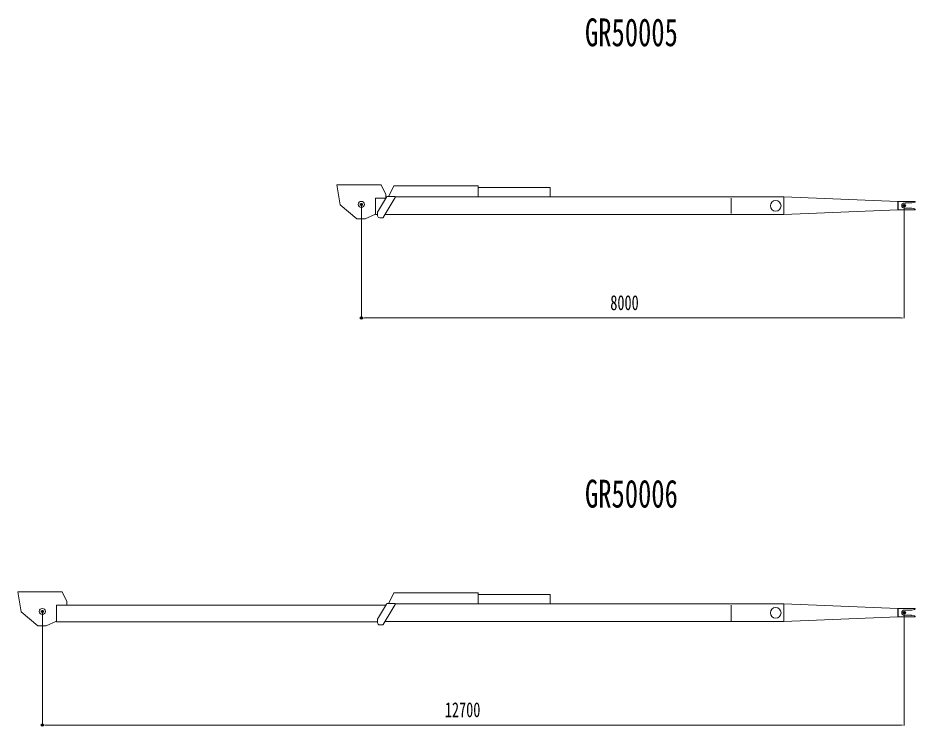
# Model space of a CAD drawing. Units: millimetres, scale not verified. Extents: x -34130 to 33905, y -21736 to 21716.
# Drawn here: x -34130 to -20912, y -10830 to -392 of the extents above; entities that cross this region are included whole.
import ezdxf
from ezdxf.enums import TextEntityAlignment as Align

# ---------------------------------------------------------------- set-up
doc = ezdxf.new("R2010")
doc.units = ezdxf.units.MM
doc.header["$LTSCALE"] = 60
doc.header["$PDMODE"] = 32
doc.header["$PDSIZE"] = 30
doc.layers.add('0-0_0', color=3, linetype='Continuous', lineweight=18)
doc.layers.add('0-1_DEFPOINTS', color=7, linetype='Continuous')
doc.styles.add('ＭＳ ゴシック', font='')
doc.styles.get('ＭＳ ゴシック').set_extended_font_data('MS Gothic')

# ---------------------------------------------------------------- blocks, each defined once
blk = doc.blocks.new('D12')
at = {"layer": '0-0_0', "color": 7}
for p, q in [((-1439.83, 17658.94), (-1439.83, 15982.1)), ((6560.16, 17641.24), (6560.16, 15982.1)), ((6510.16, 15986.6), (-1389.83, 15986.6))]:
    blk.add_line(p, q, dxfattribs=at)
for points in [[(-1389.83, 15994.93), (-1389.83, 15978.27), (-1439.83, 15986.6)], [(6510.16, 15994.93), (6510.16, 15978.27), (6560.16, 15986.6)]]:
    blk.add_solid(points, dxfattribs=at)
at = {"layer": '0-1_DEFPOINTS'}
for p in [(-1439.83, 17660.5), (6560.16, 17642.8), (-1439.83, 15986.6)]:
    blk.add_point(p, dxfattribs=at)
at = {"layer": '0-0_0', "color": 7, "style": 'ＭＳ ゴシック', "width": 0.7}
blk.add_text('8000', height=219.9, dxfattribs=at).set_placement((2227.66, 16036.6), align=Align.BOTTOM_LEFT)
blk = doc.blocks.new('D13')
at = {"layer": '0-0_0', "color": 7}
for p, q in [((-6139.83, 11658.94), (-6139.83, 9982.06)), ((6560.16, 11641.24), (6560.16, 9982.06)), ((6510.16, 9986.56), (-6089.83, 9986.56))]:
    blk.add_line(p, q, dxfattribs=at)
for points in [[(-6089.83, 9994.89), (-6089.83, 9978.23), (-6139.83, 9986.56)], [(6510.16, 9994.89), (6510.16, 9978.23), (6560.16, 9986.56)]]:
    blk.add_solid(points, dxfattribs=at)
at = {"layer": '0-1_DEFPOINTS'}
for p in [(-6139.83, 11660.5), (6560.16, 11642.8), (-6139.83, 9986.56)]:
    blk.add_point(p, dxfattribs=at)
at = {"layer": '0-0_0', "color": 7, "style": 'ＭＳ ゴシック', "width": 0.7}
blk.add_text('12700', height=219.9, dxfattribs=at).set_placement((-209.84, 10036.56), align=Align.BOTTOM_LEFT)

msp = doc.modelspace()

# ---------------------------------------------------------------- linework, layer by layer
at = {"layer": '0-0_0', "color": 2}
for p, q in [((-28780.26, -2851.22), (-29430.26, -2851.22)), ((-29430.26, -2851.22), (-29383.26, -3146.22)), ((-28710.26, -2994.22), (-28780.26, -2851.22)), ((-28665.26, -3020.92), (-28590.64, -2865.92)), ((-27350.27, -2865.92), (-28590.64, -2865.92)), ((-27350.27, -2865.92), (-27350.27, -3026.92)), ((-27350.27, -2891.32), (-26289.26, -2891.32)), ((-26289.26, -2891.32), (-26289.26, -3030.92)), ((-28830.26, -3252.92), (-28700.99, -3032.72)), ((-28747.37, -3332.92), (-28574.12, -3037.92)), ((-28710.28, -2994.22), (-28710.28, -3049.22)), ((-28700.26, -3030.92), (-28700.26, -3031.62)), ((-28699.75, -3030.92), (-28700.26, -3030.92)), ((-28683.75, -3022.92), (-28582.74, -3022.92)), ((-28665.26, -3020.92), (-28665.26, -3022.92)), ((-22845.28, -3030.92), (-28572.94, -3030.92)), ((-22845.28, -3030.92), (-21165.28, -3098.92)), ((-22845.28, -3030.92), (-22845.28, -3287.92)), ((-29383.26, -3146.22), (-29139.26, -3351.22)), ((-28710.64, -3049.22), (-28860.26, -3049.22)), ((-28860.26, -3049.22), (-28860.26, -3291.72)), ((-23623.23, -3049.02), (-23623.23, -3276.82)), ((-21165.28, -3101.92), (-21161.28, -3097.92)), ((-21165.28, -3218.92), (-21165.28, -3098.92)), ((-21161.28, -3219.92), (-21161.28, -3097.92)), ((-20912.26, -3097.92), (-21161.28, -3097.92)), ((-21070.28, -3121.22), (-21055.28, -3121.22)), ((-21050.29, -3119.92), (-21055.28, -3121.22)), ((-21050.28, -3119.92), (-20964.42, -3119.92)), ((-20918.55, -3110.22), (-20960.12, -3119.42)), ((-20912.26, -3102.42), (-20912.26, -3097.92)), ((-28860.26, -3285.22), (-29012.26, -3351.22)), ((-28830.26, -3291.72), (-28860.26, -3291.72)), ((-28830.26, -3252.92), (-28830.26, -3307.92)), ((-22845.28, -3287.92), (-28720.91, -3287.92)), ((-21165.28, -3218.92), (-22845.28, -3287.92)), ((-21161.28, -3219.92), (-21165.28, -3215.92)), ((-21161.28, -3219.92), (-20912.26, -3219.92)), ((-21070.28, -3196.62), (-21055.28, -3196.62)), ((-21050.28, -3197.92), (-21055.28, -3196.62)), ((-21050.28, -3197.92), (-20963.99, -3197.92)), ((-20918.55, -3207.52), (-20960.12, -3198.32)), ((-20912.26, -3219.92), (-20912.26, -3215.32)), ((-29012.26, -3351.22), (-29138.93, -3351.22)), ((-28756, -3337.92), (-28800.26, -3337.92)), ((-33480.26, -8851.22), (-34130.26, -8851.22)), ((-34130.26, -8851.22), (-34083.26, -9146.22)), ((-33410.26, -8994.22), (-33480.26, -8851.22)), ((-28665.26, -9020.92), (-28590.64, -8865.92)), ((-27350.27, -8865.92), (-28590.64, -8865.92)), ((-27350.27, -8865.92), (-27350.27, -9026.92)), ((-27350.27, -8891.32), (-26289.26, -8891.32)), ((-26289.26, -8891.32), (-26289.26, -9030.92)), ((-28710.64, -9049.22), (-33560.26, -9049.22)), ((-33560.26, -9049.22), (-33560.26, -9291.72)), ((-33410.26, -8994.22), (-33410.26, -9049.22)), ((-28830.26, -9252.92), (-28700.99, -9032.72)), ((-28747.38, -9332.92), (-28574.12, -9037.92)), ((-28700.26, -9030.92), (-28700.26, -9031.62)), ((-28699.75, -9030.92), (-28700.26, -9030.92)), ((-28683.75, -9022.92), (-28582.74, -9022.92)), ((-28665.26, -9020.92), (-28665.26, -9022.92)), ((-22845.28, -9030.92), (-28572.94, -9030.92)), ((-23623.23, -9049.02), (-23623.23, -9276.82)), ((-22845.28, -9030.92), (-21165.28, -9098.92)), ((-22845.28, -9030.92), (-22845.28, -9287.92)), ((-21165.28, -9101.92), (-21161.28, -9097.92)), ((-21165.28, -9218.92), (-21165.28, -9098.92)), ((-21161.28, -9219.92), (-21161.28, -9097.92)), ((-20912.26, -9097.92), (-21161.28, -9097.92)), ((-21050.28, -9119.92), (-21055.28, -9121.22)), ((-21050.28, -9119.92), (-20964.42, -9119.92)), ((-20918.55, -9110.22), (-20960.12, -9119.42)), ((-20912.26, -9102.42), (-20912.26, -9097.92)), ((-34083.26, -9146.22), (-33839.26, -9351.22)), ((-21165.28, -9218.92), (-22845.28, -9287.92)), ((-21161.28, -9219.92), (-21165.28, -9215.92)), ((-21161.28, -9219.92), (-20912.26, -9219.92)), ((-21070.28, -9121.22), (-21055.28, -9121.22)), ((-21070.28, -9196.62), (-21055.28, -9196.62)), ((-21050.28, -9197.92), (-21055.28, -9196.62)), ((-21050.28, -9197.92), (-20963.99, -9197.92)), ((-20918.55, -9207.52), (-20960.12, -9198.32)), ((-20912.26, -9219.92), (-20912.26, -9215.32)), ((-33712.26, -9351.22), (-33838.93, -9351.22)), ((-33560.26, -9285.22), (-33712.26, -9351.22)), ((-28830.26, -9291.72), (-33560.26, -9291.72)), ((-28830.26, -9252.92), (-28830.26, -9307.92)), ((-28756, -9337.92), (-28800.26, -9337.92)), ((-22845.28, -9287.92), (-28720.91, -9287.92))]:
    msp.add_line(p, q, dxfattribs=at)
for centre, radius in [((-29070.26, -3141.22), 45), ((-22965.28, -3161.42), 78.1), ((-33770.26, -9141.22), 45), ((-22965.28, -9161.42), 78.1)]:
    msp.add_circle(centre, radius, dxfattribs=at)
for centre, radius, start, end in [((-28683.75, -3042.92), 20, 90, 149.574), ((-28582.74, -3032.92), 10, 329.5742, 90), ((-21070.28, -3158.92), 37.7, 90, 270), ((-20964.42, -3099.92), 20, 270, 282.4155), ((-20920.26, -3102.42), 8, 282.4155, 359.99999), ((-20964.42, -3217.92), 20, 77.5845, 90), ((-20920.26, -3215.32), 8, 360, 77.5845), ((-28800.26, -3307.92), 30, 180, 270), ((-28756, -3327.92), 10, 270, 329.5742), ((-28683.75, -9042.92), 20, 90, 149.574), ((-28582.74, -9032.92), 10, 329.5742, 90), ((-20964.42, -9099.92), 20, 270, 282.4155), ((-20920.26, -9102.42), 8, 282.4155, 359.99999), ((-21070.28, -9158.92), 37.7, 90, 270), ((-20964.42, -9217.92), 20, 77.5845, 90), ((-20920.26, -9215.32), 8, 360, 77.5845), ((-28800.26, -9307.92), 30, 180, 270), ((-28756, -9327.92), 10, 270, 329.5742)]:
    msp.add_arc(centre, radius, start, end, dxfattribs=at)
at = {"layer": '0-0_0', "color": 1}
for p in [(-29070.26, -3141.22), (-21070.29, -3158.92), (-33770.26, -9141.22), (-21070.29, -9158.92)]:
    msp.add_point(p, dxfattribs=at)

# ---------------------------------------------------------------- block references
at = {"layer": '0-0_0'}
for name in ['D12', 'D13']:
    msp.add_blockref(name, (-27630.44, -20801.72), dxfattribs=at)

# ---------------------------------------------------------------- texts
at = {"layer": '0-0_0', "color": 7, "style": 'ＭＳ ゴシック', "width": 0.7}
for s, p in [('GR50005', (-25775.65, -932.82)), ('GR50006', (-25775.65, -7732.82))]:
    msp.add_text(s, height=410.6, dxfattribs=at).set_placement(p, align=Align.BOTTOM_LEFT)

doc.saveas('drawing.dxf')
